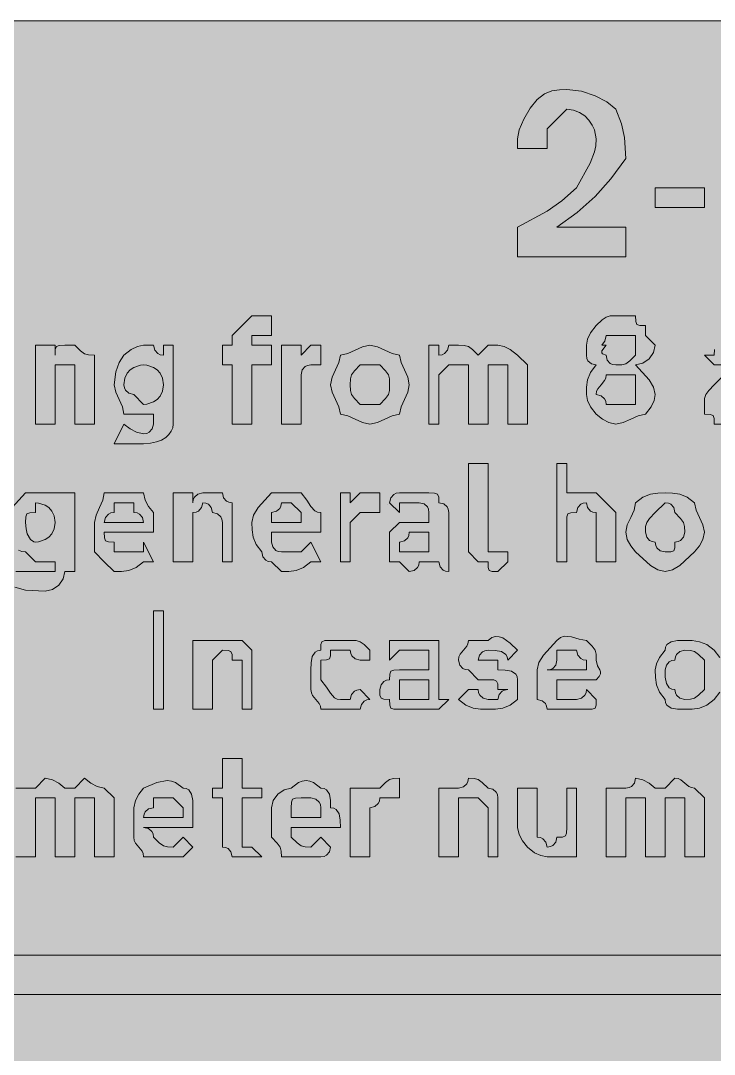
# Model space of a CAD drawing. Header units: metres. Extents: x 9 to 558, y 12 to 260.
# Drawn here: x 105.8 to 190.4, y 133.8 to 259.9 of the extents above; entities that cross this region are included whole.
import ezdxf

# ---------------------------------------------------------------- set-up
doc = ezdxf.new("R2010")
doc.units = ezdxf.units.M
for name, color, linetype, true_color in [('FILL_BLUE_0000FF', 7, 'Continuous', 0x0000ff), ('FILL_WHITE_FFFFFF', 7, 'Continuous', 0xffffff), ('STROKE_WHITE_FFFFFF', 7, 'Continuous', 0xffffff)]:
    doc.layers.add(name, color=color, linetype=linetype, true_color=true_color)

msp = doc.modelspace()

# ---------------------------------------------------------------- hatches: boundary and pattern name
at = {"layer": 'FILL_BLUE_0000FF', "true_color": 0x0000ff}
h = msp.add_hatch(color=7, dxfattribs=at)
h.dxf.hatch_style = 1
h.paths.add_polyline_path([(551.26, 259.87), (552.02, 259.71), (553.41, 259.17), (556.41, 257.52), (556.81, 257.02), (557.1, 256.43), (557.46, 255.12), (557.61, 252.72), (557.61, 18.72), (557.61, 16.32), (557.56, 15.92), (557.42, 15.61), (557.01, 15.12), (556.6, 14.63), (556.46, 14.32), (556.41, 13.92), (553.41, 12.27), (552.02, 11.73), (551.26, 11.57), (550.41, 11.52), (16.41, 11.52), (15.53, 11.54), (14.76, 11.67), (14.22, 12.03), (14.06, 12.32), (14.01, 12.72), (13.13, 12.74), (12.36, 12.87), (11.82, 13.23), (11.66, 13.52), (11.61, 13.92), (10.82, 14.42), (10.22, 15.01), (9.8, 15.65), (9.51, 16.32), (9.25, 17.63), (9.21, 18.72), (9.21, 252.72), (9.21, 255.12), (9.92, 256), (10.41, 256.77), (10.9, 257.31), (11.21, 257.47), (11.61, 257.52), (11.66, 257.92), (11.82, 258.23), (12.36, 258.72), (13.13, 259.21), (14.01, 259.92), (16.41, 259.92), (550.41, 259.92), (551.26, 259.87)])
at = {"layer": 'FILL_WHITE_FFFFFF', "true_color": 0xffffff}
h = msp.add_hatch(color=7, dxfattribs=at)
h.dxf.hatch_style = 1
h.paths.add_polyline_path([(166.41, 244.32), (166.41, 245.52), (166.62, 246.61), (167.16, 247.92), (167.93, 249.23), (168.81, 250.32), (169.71, 251.01), (170.61, 251.37), (171.51, 251.5), (172.41, 251.52), (174.19, 251.31), (175.86, 250.77), (177.3, 250), (178.41, 249.12), (179.1, 247.34), (179.46, 245.67), (179.61, 243.12), (177.79, 240.63), (175.86, 238.47), (173.7, 236.54), (171.21, 234.72), (179.61, 234.72), (179.61, 231.12), (166.41, 231.12), (166.41, 234.72), (170.01, 236.67), (171.81, 237.93), (173.61, 239.52), (175.26, 242.52), (175.8, 243.91), (175.96, 244.67), (176.01, 245.52), (175.78, 246.59), (175.5, 247.19), (175.11, 247.77), (174.6, 248.3), (173.98, 248.73), (173.25, 249.01), (172.41, 249.12), (171.21, 247.92), (170.01, 246.72), (170.01, 245.52), (170.01, 244.32), (166.41, 244.32)])
h = msp.add_hatch(color=7, dxfattribs=at)
h.dxf.hatch_style = 1
h.paths.add_polyline_path([(183.21, 239.52), (189.21, 239.52), (189.21, 237.12), (183.21, 237.12), (183.21, 239.52)])
h = msp.add_hatch(color=7, dxfattribs=at)
h.dxf.hatch_style = 1
h.paths.add_polyline_path([(134.01, 210.72), (131.61, 210.72), (131.61, 217.92), (130.41, 217.92), (130.41, 220.32), (131.61, 220.32), (131.61, 221.52), (132.81, 222.72), (134.01, 223.92), (135.21, 223.92), (136.41, 223.92), (136.41, 221.52), (135.21, 221.52), (134.01, 221.52), (134.01, 220.32), (136.41, 220.32), (136.41, 217.92), (134.01, 217.92), (134.01, 210.72)])
h = msp.add_hatch(color=7, dxfattribs=at)
h.dxf.hatch_style = 1
h.paths.add_polyline_path([(183.21, 214.32), (183.06, 213.57), (182.7, 212.8), (182.01, 211.92), (181.11, 211.73), (180.21, 211.32), (179.31, 210.91), (178.41, 210.72), (177.53, 210.91), (176.76, 211.32), (176.01, 211.92), (175.32, 212.8), (174.96, 213.57), (174.81, 214.32), (174.83, 215.22), (174.96, 216.12), (175.32, 217.02), (176.01, 217.92), (175.41, 218.07), (175, 218.43), (174.86, 218.72), (174.81, 219.12), (174.81, 220.32), (174.96, 221.07), (175.32, 221.84), (176.01, 222.72), (176.72, 223.41), (177.21, 223.77), (177.7, 223.9), (178.41, 223.92), (180.81, 223.92), (180.83, 223.23), (180.96, 222.87), (181.32, 222.74), (182.01, 222.72), (182.01, 221.52), (183.21, 220.32), (183, 219.44), (182.46, 218.67), (181.69, 218.13), (180.81, 217.92), (182.46, 216.12), (183, 215.22), (183.21, 214.32)])
h.paths.add_polyline_path([(177.02, 216.01), (176.61, 215.52), (176.2, 215.03), (176.06, 214.72), (176.01, 214.32), (176.61, 214.17), (177.02, 213.81), (177.16, 213.52), (177.21, 213.12), (178.41, 213.12), (180.81, 213.12), (180.81, 214.32), (180.81, 216.72), (178.41, 216.72), (177.21, 216.72), (177.16, 216.32), (177.02, 216.01)], flags=16)
h.paths.add_polyline_path([(179.61, 218.07), (180.1, 218.43), (180.81, 219.12), (180.81, 220.32), (180.81, 221.52), (178.41, 221.52), (177.21, 221.52), (177.04, 220.83), (176.76, 220.47), (176.7, 220.34), (177.21, 220.32), (176.7, 219.63), (176.68, 219.41), (176.76, 219.27), (177.21, 219.12), (177.36, 218.52), (177.72, 218.11), (178.01, 217.97), (178.41, 217.92), (179.12, 217.94), (179.61, 218.07)], flags=16)
h = msp.add_hatch(color=7, dxfattribs=at)
h.dxf.hatch_style = 1
h.paths.add_polyline_path([(110.01, 217.92), (110.01, 216.72), (110.01, 210.72), (107.61, 210.72), (107.61, 220.32), (110.01, 220.32), (110.01, 219.12), (110.03, 219.81), (110.16, 220.17), (110.52, 220.3), (111.21, 220.32), (112.41, 220.32), (113.12, 219.63), (113.61, 219.27), (114.1, 219.14), (114.81, 219.12), (114.81, 216.72), (114.81, 210.72), (112.41, 210.72), (112.41, 216.72), (112.41, 217.92), (111.21, 217.92), (110.01, 217.92)])
h = msp.add_hatch(color=7, dxfattribs=at)
h.dxf.hatch_style = 1
h.paths.add_polyline_path([(124.41, 220.32), (124.41, 210.72), (124.35, 210.27), (124.18, 209.84), (123.9, 209.43), (123.51, 209.07), (123, 208.76), (122.38, 208.53), (121.65, 208.37), (120.81, 208.32), (117.21, 208.32), (118.41, 210.72), (119.16, 210.12), (119.93, 209.71), (120.81, 209.52), (121.21, 209.57), (121.5, 209.71), (121.86, 210.12), (122.01, 210.72), (122.01, 211.92), (120.81, 211.92), (118.41, 211.92), (118.22, 212.82), (117.81, 213.72), (117.4, 214.62), (117.21, 215.52), (117.4, 217.09), (117.81, 218.22), (118.41, 219.12), (119.29, 219.81), (120.06, 220.17), (120.81, 220.32), (122.01, 220.32), (122.16, 219.72), (122.52, 219.31), (122.81, 219.17), (123.21, 219.12), (123.21, 220.32), (124.41, 220.32)])
h.paths.add_polyline_path([(119.61, 217.62), (119.17, 217.33), (118.78, 216.91), (118.51, 216.31), (118.41, 215.52), (118.46, 215.12), (118.6, 214.83), (119.01, 214.47), (119.61, 214.32), (120.81, 213.12), (121.18, 213.16), (122.01, 213.42), (122.45, 213.71), (122.83, 214.13), (123.11, 214.73), (123.21, 215.52), (123.11, 216.31), (122.83, 216.91), (122.45, 217.33), (122.01, 217.62), (121.18, 217.88), (120.81, 217.92), (120.43, 217.88), (119.61, 217.62)], flags=16)
h = msp.add_hatch(color=7, dxfattribs=at)
h.dxf.hatch_style = 1
h.paths.add_polyline_path([(141.21, 220.32), (142.41, 220.32), (142.41, 217.92), (141.21, 217.92), (140.81, 217.87), (140.52, 217.73), (140.16, 217.32), (140.01, 216.72), (140.01, 210.72), (137.61, 210.72), (137.61, 220.32), (140.01, 220.32), (140.01, 219.12), (141.21, 220.32)])
h = msp.add_hatch(color=7, dxfattribs=at)
h.dxf.hatch_style = 1
h.paths.add_polyline_path([(144.21, 217.32), (144.62, 218.22), (144.81, 219.12), (145.71, 219.31), (146.61, 219.72), (147.51, 220.13), (148.41, 220.32), (149.31, 220.13), (150.21, 219.72), (151.11, 219.31), (152.01, 219.12), (152.2, 218.22), (152.61, 217.32), (153.02, 216.42), (153.21, 215.52), (153.02, 214.62), (152.61, 213.72), (152.2, 212.82), (152.01, 211.92), (151.11, 211.73), (150.21, 211.32), (149.31, 210.91), (148.41, 210.72), (147.51, 210.91), (146.61, 211.32), (145.71, 211.73), (144.81, 211.92), (144.62, 212.82), (144.21, 213.72), (143.8, 214.62), (143.61, 215.52), (143.8, 216.42), (144.21, 217.32)])
h.paths.add_polyline_path([(146.52, 217.21), (146.16, 216.72), (146.03, 216.23), (146.01, 215.52), (146.03, 214.81), (146.16, 214.32), (146.52, 213.83), (147.21, 213.12), (148.41, 213.12), (149.61, 213.12), (150.3, 213.83), (150.66, 214.32), (150.79, 214.81), (150.81, 215.52), (150.79, 216.23), (150.66, 216.72), (150.3, 217.21), (149.61, 217.92), (148.41, 217.92), (147.21, 217.92), (146.52, 217.21)], flags=16)
h = msp.add_hatch(color=7, dxfattribs=at)
h.dxf.hatch_style = 1
h.paths.add_polyline_path([(156.81, 219.12), (157.21, 219.17), (157.5, 219.31), (157.86, 219.72), (158.01, 220.32), (159.21, 220.32), (159.92, 220.3), (160.41, 220.17), (160.9, 219.81), (161.61, 219.12), (162.81, 220.32), (164.01, 220.32), (164.76, 220.17), (165.53, 219.81), (166.41, 219.12), (167.61, 217.92), (167.61, 210.72), (165.21, 210.72), (165.21, 216.72), (165.21, 217.92), (164.01, 217.92), (162.81, 217.92), (162.81, 216.72), (162.81, 210.72), (160.41, 210.72), (160.41, 216.72), (160.41, 217.92), (159.21, 217.92), (158.01, 217.92), (156.81, 216.72), (156.81, 210.72), (155.61, 210.72), (155.61, 220.32), (156.81, 220.32), (156.81, 219.12)])
h = msp.add_hatch(color=7, dxfattribs=at)
h.dxf.hatch_style = 1
h.paths.add_polyline_path([(190.39, 211.41), (190.26, 211.77), (189.9, 211.9), (189.21, 211.92), (189.21, 213.12), (189.23, 213.83), (189.36, 214.32), (189.72, 214.81), (190.41, 215.52), (191.61, 216.72), (192.81, 216.72), (195.21, 216.72), (195.21, 217.92), (194.01, 217.92), (193.32, 218.59), (192.96, 218.82), (192.83, 218.59), (192.81, 217.92), (191.61, 217.92), (190.41, 217.92), (189.21, 219.12), (190.41, 219.12), (190.43, 219.81), (190.56, 220.17), (190.92, 220.3), (191.61, 220.32), (192.81, 220.32), (195.21, 220.32), (195.36, 219.72), (195.72, 219.31), (196.01, 219.17), (196.41, 219.12), (196.41, 217.92), (196.41, 215.52), (196.41, 213.12), (197.61, 211.92), (196.41, 210.72), (195.21, 210.72), (195.21, 211.92), (194.01, 210.72), (192.81, 210.72), (190.41, 210.72), (190.39, 211.41)])
h.paths.add_polyline_path([(194.01, 213.12), (195.21, 213.12), (195.21, 215.52), (194.01, 215.52), (193.32, 215.5), (192.96, 215.37), (192.83, 215.01), (192.81, 214.32), (191.61, 214.32), (191.61, 213.12), (191.76, 212.52), (192.12, 212.11), (192.41, 211.97), (192.81, 211.92), (194.01, 211.92), (194.01, 213.12)], flags=16)
h = msp.add_hatch(color=7, dxfattribs=at)
h.dxf.hatch_style = 1
h.paths.add_polyline_path([(160.41, 205.92), (162.81, 205.92), (162.81, 195.12), (164.01, 195.12), (165.21, 195.12), (165.21, 193.92), (164.01, 192.72), (163.32, 192.74), (162.96, 192.87), (162.83, 193.23), (162.81, 193.92), (161.61, 193.92), (160.41, 195.12), (160.41, 205.92)])
h = msp.add_hatch(color=7, dxfattribs=at)
h.dxf.hatch_style = 1
h.paths.add_polyline_path([(176.01, 199.92), (175.61, 199.97), (175.32, 200.11), (174.96, 200.52), (174.81, 201.12), (174.41, 201.07), (174.12, 200.93), (173.76, 200.52), (173.61, 199.92), (172.92, 199.9), (172.56, 199.77), (172.43, 199.41), (172.41, 198.72), (172.41, 193.92), (171.21, 193.92), (171.21, 205.92), (172.41, 205.92), (172.41, 202.32), (174.81, 202.32), (176.01, 202.32), (177.21, 201.12), (178.41, 199.92), (178.41, 193.92), (176.01, 193.92), (176.01, 198.72), (176.01, 199.92)])
h = msp.add_hatch(color=7, dxfattribs=at)
h.dxf.hatch_style = 1
h.paths.add_polyline_path([(111.21, 192.72), (111, 191.84), (110.46, 191.07), (109.69, 190.53), (108.81, 190.32), (106.41, 190.47), (105.1, 190.83), (104.51, 191.12), (104.01, 191.52), (105.21, 192.72), (107.61, 192.72), (110.01, 192.72), (110.01, 193.92), (107.61, 193.92), (106.41, 195.12), (105.96, 195.18), (105.53, 195.34), (105.12, 195.63), (104.76, 196.02), (104.45, 196.53), (104.22, 197.14), (104.06, 197.88), (104.01, 198.72), (104.22, 199.62), (104.76, 200.52), (106.41, 202.32), (107.61, 202.32), (108.81, 202.32), (110.01, 202.32), (112.41, 202.32), (112.41, 192.72), (111.21, 192.72)])
h.paths.add_polyline_path([(106.92, 199.9), (106.56, 199.77), (106.43, 199.41), (106.41, 198.72), (106.46, 197.93), (106.6, 197.33), (107.01, 196.62), (107.42, 196.36), (107.61, 196.32), (107.98, 196.36), (108.81, 196.62), (109.25, 196.91), (109.63, 197.33), (109.91, 197.93), (110.01, 198.72), (109.91, 199.51), (109.63, 200.11), (109.25, 200.53), (108.81, 200.82), (107.98, 201.08), (107.61, 201.12), (107.61, 199.92), (106.92, 199.9)], flags=16)
h = msp.add_hatch(color=7, dxfattribs=at)
h.dxf.hatch_style = 1
h.paths.add_polyline_path([(114.81, 195.12), (114.81, 198.72), (115, 199.62), (115.41, 200.52), (115.82, 201.42), (116.01, 202.32), (120.81, 202.32), (121, 201.44), (121.41, 200.67), (122.01, 199.92), (122.01, 197.52), (116.01, 197.52), (116.03, 196.83), (116.16, 196.47), (116.52, 196.34), (117.21, 196.32), (117.21, 195.12), (119.61, 195.12), (120.81, 195.12), (120.81, 196.32), (122.01, 193.92), (120.81, 193.92), (119.91, 193.23), (119.01, 192.87), (118.11, 192.74), (117.21, 192.72), (116.01, 193.92), (114.81, 195.12)])
h.paths.add_polyline_path([(120.66, 199.32), (120.3, 199.73), (120.01, 199.87), (119.61, 199.92), (119.61, 201.12), (117.21, 201.12), (117.21, 199.92), (116.81, 199.87), (116.52, 199.73), (116.16, 199.32), (116.01, 198.72), (120.81, 198.72), (120.66, 199.32)], flags=16)
h = msp.add_hatch(color=7, dxfattribs=at)
h.dxf.hatch_style = 1
h.paths.add_polyline_path([(127.86, 200.52), (127.5, 200.11), (127.21, 199.97), (126.81, 199.92), (126.81, 198.72), (126.81, 193.92), (124.41, 193.92), (124.41, 202.32), (126.81, 202.32), (126.81, 201.12), (126.86, 201.52), (127, 201.81), (127.41, 202.17), (128.01, 202.32), (130.41, 202.32), (130.56, 201.72), (130.92, 201.31), (131.21, 201.17), (131.61, 201.12), (131.61, 199.92), (131.61, 193.92), (130.41, 193.92), (130.41, 198.72), (130.36, 199.12), (130.22, 199.41), (129.81, 199.77), (129.21, 199.92), (129.06, 200.52), (128.7, 200.93), (128.41, 201.07), (128.01, 201.12), (127.86, 200.52)])
h = msp.add_hatch(color=7, dxfattribs=at)
h.dxf.hatch_style = 1
h.paths.add_polyline_path([(136.01, 193.97), (135.72, 194.11), (135.36, 194.52), (135.21, 195.12), (134.52, 196.02), (134.16, 196.92), (134.03, 197.82), (134.01, 198.72), (134.22, 199.62), (134.76, 200.52), (136.41, 202.32), (140.01, 202.32), (140.72, 201.44), (141.21, 200.67), (141.7, 200.13), (142.01, 199.97), (142.41, 199.92), (142.41, 197.52), (136.41, 197.52), (136.41, 196.32), (136.56, 195.72), (136.92, 195.31), (137.21, 195.17), (137.61, 195.12), (138.81, 195.12), (140.01, 195.12), (141.21, 196.32), (142.41, 193.92), (141.21, 193.92), (140.31, 193.23), (139.41, 192.87), (138.51, 192.74), (137.61, 192.72), (136.41, 193.92), (136.01, 193.97)])
h.paths.add_polyline_path([(140.01, 199.92), (138.81, 201.12), (137.61, 201.12), (137.56, 200.72), (137.42, 200.43), (137.01, 200.07), (136.41, 199.92), (136.41, 198.72), (140.01, 198.72), (140.01, 199.92)], flags=16)
h = msp.add_hatch(color=7, dxfattribs=at)
h.dxf.hatch_style = 1
h.paths.add_polyline_path([(147.21, 202.32), (149.61, 202.32), (149.61, 199.92), (147.21, 199.92), (146.01, 198.72), (146.01, 193.92), (144.81, 193.92), (144.81, 202.32), (146.01, 202.32), (146.01, 201.12), (147.21, 202.32)])
h = msp.add_hatch(color=7, dxfattribs=at)
h.dxf.hatch_style = 1
h.paths.add_polyline_path([(151.32, 202.13), (151.61, 202.27), (152.01, 202.32), (154.41, 202.32), (155.61, 202.32), (156.3, 202.3), (156.66, 202.17), (156.79, 201.81), (156.81, 201.12), (157.41, 200.97), (157.82, 200.61), (157.96, 200.32), (158.01, 199.92), (158.01, 198.72), (158.01, 195.12), (158.01, 192.72), (157.61, 192.77), (157.32, 192.91), (156.96, 193.32), (156.81, 193.92), (155.61, 193.92), (154.41, 193.92), (154.36, 193.52), (154.22, 193.23), (153.81, 192.87), (153.21, 192.72), (152.01, 193.92), (150.81, 193.92), (150.81, 196.32), (150.81, 197.52), (152.01, 198.72), (153.21, 198.72), (154.41, 198.72), (155.61, 198.72), (155.61, 199.92), (155.56, 200.32), (155.42, 200.61), (155.01, 200.97), (154.41, 201.12), (153.21, 201.12), (152.01, 201.12), (152.01, 199.92), (150.81, 201.12), (150.96, 201.72), (151.32, 202.13)])
h.paths.add_polyline_path([(155.61, 195.12), (155.61, 196.32), (155.61, 197.52), (154.41, 197.52), (153.21, 197.52), (153.16, 197.12), (153.02, 196.83), (152.61, 196.47), (152.01, 196.32), (152.01, 195.12), (153.21, 195.12), (154.41, 195.12), (155.61, 195.12)], flags=16)
h = msp.add_hatch(color=7, dxfattribs=at)
h.dxf.hatch_style = 1
h.paths.add_polyline_path([(180.21, 199.32), (180.62, 200.22), (180.81, 201.12), (181.71, 201.81), (182.61, 202.17), (183.51, 202.3), (184.41, 202.32), (185.31, 202.3), (186.21, 202.17), (187.11, 201.81), (188.01, 201.12), (188.2, 200.22), (188.61, 199.32), (189.02, 198.42), (189.21, 197.52), (189.02, 196.64), (188.61, 195.87), (188.01, 195.12), (186.21, 193.47), (185.31, 192.93), (184.41, 192.72), (183.51, 192.93), (182.61, 193.47), (180.81, 195.12), (180.21, 195.87), (179.8, 196.64), (179.61, 197.52), (179.8, 198.42), (180.21, 199.32)])
h.paths.add_polyline_path([(182.52, 199.21), (182.16, 198.72), (182.03, 198.23), (182.01, 197.52), (182.16, 196.92), (182.52, 196.51), (182.81, 196.37), (183.21, 196.32), (183.26, 195.92), (183.4, 195.63), (183.81, 195.27), (184.41, 195.12), (185.1, 195.14), (185.46, 195.27), (185.59, 195.63), (185.61, 196.32), (186.01, 196.37), (186.3, 196.51), (186.66, 196.92), (186.81, 197.52), (186.79, 198.23), (186.66, 198.72), (186.3, 199.21), (185.61, 199.92), (185.46, 200.52), (185.1, 200.93), (184.81, 201.07), (184.41, 201.12), (183.21, 199.92), (182.52, 199.21)], flags=16)
h = msp.add_hatch(color=7, dxfattribs=at)
h.dxf.hatch_style = 1
h.paths.add_polyline_path([(122.01, 187.92), (123.21, 187.92), (123.21, 175.92), (122.01, 175.92), (122.01, 187.92)])
h = msp.add_hatch(color=7, dxfattribs=at)
h.dxf.hatch_style = 1
h.paths.add_polyline_path([(129.21, 181.92), (129.21, 180.72), (129.21, 175.92), (126.81, 175.92), (126.81, 184.32), (129.21, 184.32), (130.41, 184.32), (132.81, 184.32), (134.01, 183.12), (134.01, 181.92), (134.01, 175.92), (132.81, 175.92), (132.81, 181.92), (131.61, 181.92), (131.59, 182.61), (131.46, 182.97), (131.1, 183.1), (130.41, 183.12), (129.21, 181.92)])
h = msp.add_hatch(color=7, dxfattribs=at)
h.dxf.hatch_style = 1
h.paths.add_polyline_path([(146.01, 177.12), (146.16, 177.72), (146.52, 178.13), (146.81, 178.27), (147.21, 178.32), (148.41, 177.12), (148.01, 177.07), (147.72, 176.93), (147.36, 176.52), (147.21, 175.92), (144.81, 175.92), (142.41, 175.92), (142.36, 176.32), (142.22, 176.63), (141.81, 177.12), (141.4, 177.61), (141.26, 177.92), (141.21, 178.32), (141.21, 180.72), (141.23, 181.6), (141.36, 182.37), (141.72, 182.91), (142.01, 183.07), (142.41, 183.12), (142.43, 183.81), (142.56, 184.17), (142.92, 184.3), (143.61, 184.32), (146.01, 184.32), (146.72, 184.3), (147.21, 184.17), (147.7, 183.81), (148.41, 183.12), (148.41, 181.92), (147.21, 181.92), (146.61, 182.07), (146.2, 182.43), (146.06, 182.72), (146.01, 183.12), (143.61, 183.12), (143.59, 182.43), (143.46, 182.07), (143.1, 181.94), (142.41, 181.92), (142.41, 179.52), (143.12, 178.64), (143.61, 177.87), (144.1, 177.33), (144.41, 177.17), (144.81, 177.12), (146.01, 177.12)])
h = msp.add_hatch(color=7, dxfattribs=at)
h.dxf.hatch_style = 1
h.paths.add_polyline_path([(151.32, 175.94), (150.96, 176.07), (150.83, 176.43), (150.81, 177.12), (150.12, 177.14), (149.76, 177.27), (149.63, 177.63), (149.61, 178.32), (149.76, 178.92), (150.12, 179.33), (150.41, 179.47), (150.81, 179.52), (150.83, 180.21), (150.96, 180.57), (151.32, 180.7), (152.01, 180.72), (153.21, 180.72), (154.41, 180.72), (155.61, 180.72), (155.61, 181.92), (155.61, 183.12), (154.41, 183.12), (153.21, 183.12), (152.01, 183.12), (150.81, 181.92), (150.81, 184.32), (152.01, 184.32), (153.21, 184.32), (155.61, 184.32), (156.81, 184.32), (156.81, 181.92), (156.81, 180.72), (156.81, 178.32), (156.81, 177.12), (158.01, 177.12), (156.81, 175.92), (155.61, 175.92), (154.41, 175.92), (153.21, 175.92), (152.01, 175.92), (151.32, 175.94)])
h.paths.add_polyline_path([(155.61, 177.12), (155.61, 178.32), (155.61, 179.52), (154.41, 179.52), (153.21, 179.52), (152.01, 179.52), (152.01, 178.32), (152.01, 177.12), (153.21, 177.12), (154.41, 177.12), (155.61, 177.12)], flags=16)
h = msp.add_hatch(color=7, dxfattribs=at)
h.dxf.hatch_style = 1
h.paths.add_polyline_path([(164.01, 181.92), (164.01, 180.72), (164.89, 180.7), (165.66, 180.57), (166.2, 180.21), (166.36, 179.92), (166.41, 179.52), (166.41, 178.32), (166.41, 177.12), (165.51, 176.43), (164.61, 176.07), (163.71, 175.94), (162.81, 175.92), (161.91, 175.94), (161.01, 176.07), (160.11, 176.43), (159.21, 177.12), (160.41, 178.32), (161.61, 178.32), (161.66, 177.92), (161.8, 177.63), (162.21, 177.27), (162.81, 177.12), (164.01, 177.12), (164.16, 177.72), (164.52, 178.13), (164.81, 178.27), (165.21, 178.32), (164.01, 178.32), (163.99, 179.01), (163.86, 179.37), (163.5, 179.5), (162.81, 179.52), (161.61, 179.52), (160.41, 180.72), (160.01, 180.77), (159.72, 180.91), (159.36, 181.32), (159.21, 181.92), (159.26, 182.32), (159.4, 182.63), (159.81, 183.12), (160.22, 183.61), (160.36, 183.92), (160.41, 184.32), (162.81, 184.32), (163.26, 184.66), (163.71, 184.81), (164.16, 184.78), (164.61, 184.62), (165.51, 183.98), (166.41, 183.12), (165.21, 181.92), (165.16, 182.32), (165, 182.61), (164.46, 182.97), (163.69, 183.1), (162.81, 183.12), (162.41, 183.07), (162.12, 182.93), (161.76, 182.52), (161.61, 181.92), (162.81, 181.92), (164.01, 181.92)])
h = msp.add_hatch(color=7, dxfattribs=at)
h.dxf.hatch_style = 1
h.paths.add_polyline_path([(169.96, 176.32), (169.82, 176.61), (169.41, 176.97), (168.81, 177.12), (168.81, 180.72), (169.02, 181.62), (169.56, 182.52), (171.21, 184.32), (171.66, 184.66), (172.11, 184.83), (173.01, 184.77), (173.91, 184.49), (174.81, 184.32), (175.5, 183.61), (175.86, 183.12), (175.99, 182.63), (176.01, 181.92), (176.18, 181.21), (176.46, 180.72), (176.54, 180.49), (176.52, 180.23), (176.35, 179.92), (176.01, 179.52), (171.21, 179.52), (171.21, 178.32), (171.21, 177.12), (173.61, 177.12), (174.21, 177.27), (174.62, 177.63), (174.76, 177.92), (174.81, 178.32), (176.01, 177.12), (175.99, 176.43), (175.86, 176.07), (175.5, 175.94), (174.81, 175.92), (172.41, 175.92), (170.01, 175.92), (169.96, 176.32)])
h.paths.add_polyline_path([(174.81, 181.92), (174.41, 181.97), (174.12, 182.11), (173.76, 182.52), (173.61, 183.12), (171.21, 183.12), (171.21, 181.92), (171.06, 181.32), (170.7, 180.91), (170.41, 180.77), (170.01, 180.72), (174.81, 180.72), (174.81, 181.92)], flags=16)
h = msp.add_hatch(color=7, dxfattribs=at)
h.dxf.hatch_style = 1
h.paths.add_polyline_path([(183.72, 182.24), (184.41, 183.12), (184.46, 183.52), (184.62, 183.81), (185.16, 184.17), (185.93, 184.3), (186.81, 184.32), (187.71, 184.3), (188.61, 184.17), (189.51, 183.81), (190.41, 183.12), (191.1, 182.24), (191.46, 181.47), (191.61, 180.72), (191.59, 179.82), (191.46, 178.92), (191.1, 178.02), (190.41, 177.12), (189.51, 176.43), (188.61, 176.07), (187.71, 175.94), (186.81, 175.92), (185.93, 175.94), (185.16, 176.07), (184.62, 176.43), (184.46, 176.72), (184.41, 177.12), (183.72, 178.02), (183.36, 178.92), (183.23, 179.82), (183.21, 180.72), (183.36, 181.47), (183.72, 182.24)])
h.paths.add_polyline_path([(185.8, 182.61), (185.66, 182.32), (185.61, 181.92), (185.21, 181.87), (184.92, 181.73), (184.56, 181.32), (184.41, 180.72), (184.43, 179.84), (184.56, 179.07), (184.92, 178.53), (185.21, 178.37), (185.61, 178.32), (185.66, 177.92), (185.8, 177.63), (186.21, 177.27), (186.81, 177.12), (187.52, 177.14), (188.01, 177.27), (188.5, 177.63), (189.21, 178.32), (189.21, 180.72), (189.21, 181.92), (188.5, 182.61), (188.01, 182.97), (187.52, 183.1), (186.81, 183.12), (186.21, 182.97), (185.8, 182.61)], flags=16)
h = msp.add_hatch(color=7, dxfattribs=at)
h.dxf.hatch_style = 1
h.paths.add_polyline_path([(132.81, 159.12), (134.01, 159.12), (135.21, 157.92), (131.61, 157.92), (131.46, 158.52), (131.1, 158.93), (130.81, 159.07), (130.41, 159.12), (130.41, 160.32), (130.41, 165.12), (129.21, 165.12), (129.21, 166.32), (130.41, 166.32), (130.41, 169.92), (132.81, 169.92), (132.81, 166.32), (135.21, 166.32), (135.21, 165.12), (132.81, 165.12), (132.81, 160.32), (132.81, 159.12)])
h = msp.add_hatch(color=7, dxfattribs=at)
h.dxf.hatch_style = 1
h.paths.add_polyline_path([(108.81, 167.52), (109.69, 167.33), (110.46, 166.92), (111.21, 166.32), (112.41, 166.32), (113.61, 167.52), (114.36, 166.92), (115.13, 166.51), (116.01, 166.32), (117.21, 165.12), (117.21, 163.92), (117.21, 157.92), (114.81, 157.92), (114.81, 163.92), (114.81, 165.12), (113.61, 165.12), (112.41, 165.12), (112.41, 163.92), (112.41, 157.92), (110.01, 157.92), (110.01, 163.92), (110.01, 165.12), (108.81, 165.12), (107.61, 165.12), (107.61, 163.92), (107.61, 157.92), (105.21, 157.92), (105.21, 166.32), (107.61, 166.32), (108.81, 167.52)])
h = msp.add_hatch(color=7, dxfattribs=at)
h.dxf.hatch_style = 1
h.paths.add_polyline_path([(120.76, 158.32), (120.62, 158.63), (120.21, 159.12), (119.8, 159.61), (119.66, 159.92), (119.61, 160.32), (119.61, 163.92), (119.8, 164.8), (120.21, 165.57), (120.81, 166.32), (122.4, 166.99), (123.66, 167.22), (124.2, 167.16), (124.69, 166.99), (125.61, 166.32), (126.01, 166.27), (126.3, 166.11), (126.66, 165.57), (126.79, 164.8), (126.81, 163.92), (126.81, 161.52), (120.81, 161.52), (121.41, 161.37), (121.82, 161.01), (121.96, 160.72), (122.01, 160.32), (122.72, 159.63), (123.21, 159.27), (123.7, 159.14), (124.41, 159.12), (125.61, 160.32), (126.81, 159.12), (125.61, 157.92), (123.21, 157.92), (120.81, 157.92), (120.76, 158.32)])
h.paths.add_polyline_path([(125.61, 163.92), (124.41, 165.12), (122.01, 165.12), (122.01, 163.92), (121.41, 163.77), (121, 163.41), (120.86, 163.12), (120.81, 162.72), (125.61, 162.72), (125.61, 163.92)], flags=16)
h = msp.add_hatch(color=7, dxfattribs=at)
h.dxf.hatch_style = 1
h.paths.add_polyline_path([(137.59, 158.63), (137.46, 159.12), (137.1, 159.61), (136.41, 160.32), (136.41, 163.92), (136.62, 164.8), (137.16, 165.57), (137.93, 166.11), (138.81, 166.32), (139.71, 166.99), (140.16, 167.16), (140.61, 167.22), (141.06, 167.16), (141.51, 166.99), (142.41, 166.32), (142.81, 166.27), (143.1, 166.11), (143.46, 165.57), (143.59, 164.8), (143.61, 163.92), (144.01, 163.87), (144.3, 163.71), (144.66, 163.17), (144.79, 162.4), (144.81, 161.52), (138.81, 161.52), (138.81, 160.32), (139.52, 159.63), (140.01, 159.27), (140.5, 159.14), (141.21, 159.12), (142.41, 160.32), (143.61, 159.12), (143.46, 158.52), (143.1, 158.11), (142.81, 157.97), (142.41, 157.92), (140.01, 157.92), (137.61, 157.92), (137.59, 158.63)])
h.paths.add_polyline_path([(142.41, 163.92), (142.36, 164.32), (142.22, 164.61), (141.81, 164.97), (141.21, 165.12), (140.01, 165.12), (139.32, 165.1), (138.96, 164.97), (138.83, 164.61), (138.81, 163.92), (138.81, 162.72), (142.41, 162.72), (142.41, 163.92)], flags=16)
h = msp.add_hatch(color=7, dxfattribs=at)
h.dxf.hatch_style = 1
h.paths.add_polyline_path([(149.61, 166.32), (150.32, 167.01), (150.81, 167.37), (151.3, 167.5), (152.01, 167.52), (152.01, 165.12), (149.61, 165.12), (149.56, 164.72), (149.42, 164.43), (149.01, 164.07), (148.41, 163.92), (148.41, 162.72), (148.41, 157.92), (146.01, 157.92), (146.01, 166.32), (148.41, 166.32), (149.61, 166.32)])
h = msp.add_hatch(color=7, dxfattribs=at)
h.dxf.hatch_style = 1
h.paths.add_polyline_path([(159.21, 165.12), (159.21, 163.92), (159.21, 157.92), (156.81, 157.92), (156.81, 166.32), (159.21, 166.32), (159.81, 166.47), (160.22, 166.83), (160.36, 167.12), (160.41, 167.52), (161.12, 167.5), (161.61, 167.37), (162.1, 167.01), (162.81, 166.32), (163.41, 166.17), (163.82, 165.81), (163.96, 165.52), (164.01, 165.12), (164.01, 163.92), (164.01, 157.92), (162.81, 157.92), (162.81, 163.92), (161.61, 165.12), (160.41, 165.12), (159.21, 165.12)])
h = msp.add_hatch(color=7, dxfattribs=at)
h.dxf.hatch_style = 1
h.paths.add_polyline_path([(180.01, 166.37), (180.3, 166.51), (180.66, 166.92), (180.81, 167.52), (181.69, 167.33), (182.46, 166.92), (183.21, 166.32), (184.41, 166.32), (185.61, 167.52), (186.01, 167.47), (186.32, 167.33), (186.81, 166.92), (187.3, 166.51), (187.61, 166.37), (188.01, 166.32), (189.21, 165.12), (189.21, 163.92), (189.21, 157.92), (186.81, 157.92), (186.81, 163.92), (186.81, 165.12), (185.61, 165.12), (184.41, 165.12), (184.41, 163.92), (184.41, 157.92), (182.01, 157.92), (182.01, 163.92), (182.01, 165.12), (180.81, 165.12), (179.61, 165.12), (179.61, 163.92), (179.61, 157.92), (177.21, 157.92), (177.21, 166.32), (179.61, 166.32), (180.01, 166.37)])
h = msp.add_hatch(color=7, dxfattribs=at)
h.dxf.hatch_style = 1
h.paths.add_polyline_path([(169.26, 158.07), (168.49, 158.43), (167.61, 159.12), (167.01, 159.87), (166.6, 160.64), (166.41, 161.52), (166.41, 166.32), (168.81, 166.32), (168.81, 161.52), (168.81, 160.32), (169.21, 160.27), (169.5, 160.13), (169.86, 159.72), (170.01, 159.12), (170.41, 159.17), (170.7, 159.31), (171.06, 159.72), (171.21, 160.32), (171.9, 160.34), (172.26, 160.47), (172.39, 160.83), (172.41, 161.52), (172.41, 166.32), (173.61, 166.32), (173.61, 157.92), (172.41, 157.92), (171.21, 157.92), (170.01, 157.92), (169.26, 158.07)])
h = msp.add_hatch(color=7, dxfattribs=at)
h.dxf.hatch_style = 1
h.paths.add_polyline_path([(76.41, 136.32), (69.21, 136.32), (62.01, 143.52), (69.21, 150.72), (76.41, 150.72), (71.61, 145.92), (504.81, 145.92), (504.81, 141.12), (71.61, 141.12), (76.41, 136.32)])

# ---------------------------------------------------------------- linework, layer by layer
at = {"layer": 'FILL_BLUE_0000FF', "lineweight": 0, "true_color": 0x0000ff}
msp.add_lwpolyline([(16.41, 259.92), (550.41, 259.92)], dxfattribs=at)
at = {"layer": 'FILL_WHITE_FFFFFF', "lineweight": 0, "true_color": 0xffffff}
for points in [[(166.41, 244.32), (166.41, 245.52), (166.62, 246.61), (167.16, 247.92), (167.93, 249.23), (168.81, 250.32), (169.71, 251.01), (170.61, 251.37), (171.51, 251.5), (172.41, 251.52), (174.19, 251.31), (175.86, 250.77), (177.3, 250), (178.41, 249.12), (179.1, 247.34), (179.46, 245.67), (179.61, 243.12), (177.79, 240.63), (175.86, 238.47), (173.7, 236.54), (171.21, 234.72), (179.61, 234.72), (179.61, 231.12), (166.41, 231.12), (166.41, 234.72), (170.01, 236.67), (171.81, 237.93), (173.61, 239.52), (175.26, 242.52), (175.8, 243.91), (175.96, 244.67), (176.01, 245.52), (175.78, 246.59), (175.5, 247.19), (175.11, 247.77), (174.6, 248.3), (173.98, 248.73), (173.25, 249.01), (172.41, 249.12), (171.21, 247.92), (170.01, 246.72), (170.01, 245.52), (170.01, 244.32)], [(183.21, 239.52), (189.21, 239.52), (189.21, 237.12), (183.21, 237.12)], [(134.01, 210.72), (131.61, 210.72), (131.61, 217.92), (130.41, 217.92), (130.41, 220.32), (131.61, 220.32), (131.61, 221.52), (132.81, 222.72), (134.01, 223.92), (135.21, 223.92), (136.41, 223.92), (136.41, 221.52), (135.21, 221.52), (134.01, 221.52), (134.01, 220.32), (136.41, 220.32), (136.41, 217.92), (134.01, 217.92)], [(183.21, 214.32), (183.06, 213.57), (182.7, 212.8), (182.01, 211.92), (181.11, 211.73), (180.21, 211.32), (179.31, 210.91), (178.41, 210.72), (177.53, 210.91), (176.76, 211.32), (176.01, 211.92), (175.32, 212.8), (174.96, 213.57), (174.81, 214.32), (174.83, 215.22), (174.96, 216.12), (175.32, 217.02), (176.01, 217.92), (175.41, 218.07), (175, 218.43), (174.86, 218.72), (174.81, 219.12), (174.81, 220.32), (174.96, 221.07), (175.32, 221.84), (176.01, 222.72), (176.72, 223.41), (177.21, 223.77), (177.7, 223.9), (178.41, 223.92), (180.81, 223.92), (180.83, 223.23), (180.96, 222.87), (181.32, 222.74), (182.01, 222.72), (182.01, 221.52), (183.21, 220.32), (183, 219.44), (182.46, 218.67), (181.69, 218.13), (180.81, 217.92), (182.46, 216.12), (183, 215.22)], [(179.61, 218.07), (180.1, 218.43), (180.81, 219.12), (180.81, 220.32), (180.81, 221.52), (178.41, 221.52), (177.21, 221.52), (177.04, 220.83), (176.76, 220.47), (176.7, 220.34), (177.21, 220.32), (176.7, 219.63), (176.68, 219.41), (176.76, 219.27), (177.21, 219.12), (177.36, 218.52), (177.72, 218.11), (178.01, 217.97), (178.41, 217.92), (179.12, 217.94)], [(110.01, 217.92), (110.01, 216.72), (110.01, 210.72), (107.61, 210.72), (107.61, 220.32), (110.01, 220.32), (110.01, 219.12), (110.03, 219.81), (110.16, 220.17), (110.52, 220.3), (111.21, 220.32), (112.41, 220.32), (113.12, 219.63), (113.61, 219.27), (114.1, 219.14), (114.81, 219.12), (114.81, 216.72), (114.81, 210.72), (112.41, 210.72), (112.41, 216.72), (112.41, 217.92), (111.21, 217.92)], [(124.41, 220.32), (124.41, 210.72), (124.35, 210.27), (124.18, 209.84), (123.9, 209.43), (123.51, 209.07), (123, 208.76), (122.38, 208.53), (121.65, 208.37), (120.81, 208.32), (117.21, 208.32), (118.41, 210.72), (119.16, 210.12), (119.93, 209.71), (120.81, 209.52), (121.21, 209.57), (121.5, 209.71), (121.86, 210.12), (122.01, 210.72), (122.01, 211.92), (120.81, 211.92), (118.41, 211.92), (118.22, 212.82), (117.81, 213.72), (117.4, 214.62), (117.21, 215.52), (117.4, 217.09), (117.81, 218.22), (118.41, 219.12), (119.29, 219.81), (120.06, 220.17), (120.81, 220.32), (122.01, 220.32), (122.16, 219.72), (122.52, 219.31), (122.81, 219.17), (123.21, 219.12), (123.21, 220.32)], [(141.21, 220.32), (142.41, 220.32), (142.41, 217.92), (141.21, 217.92), (140.81, 217.87), (140.52, 217.73), (140.16, 217.32), (140.01, 216.72), (140.01, 210.72), (137.61, 210.72), (137.61, 220.32), (140.01, 220.32), (140.01, 219.12)], [(144.21, 217.32), (144.62, 218.22), (144.81, 219.12), (145.71, 219.31), (146.61, 219.72), (147.51, 220.13), (148.41, 220.32), (149.31, 220.13), (150.21, 219.72), (151.11, 219.31), (152.01, 219.12), (152.2, 218.22), (152.61, 217.32), (153.02, 216.42), (153.21, 215.52), (153.02, 214.62), (152.61, 213.72), (152.2, 212.82), (152.01, 211.92), (151.11, 211.73), (150.21, 211.32), (149.31, 210.91), (148.41, 210.72), (147.51, 210.91), (146.61, 211.32), (145.71, 211.73), (144.81, 211.92), (144.62, 212.82), (144.21, 213.72), (143.8, 214.62), (143.61, 215.52), (143.8, 216.42)], [(156.81, 219.12), (157.21, 219.17), (157.5, 219.31), (157.86, 219.72), (158.01, 220.32), (159.21, 220.32), (159.92, 220.3), (160.41, 220.17), (160.9, 219.81), (161.61, 219.12), (162.81, 220.32), (164.01, 220.32), (164.76, 220.17), (165.53, 219.81), (166.41, 219.12), (167.61, 217.92), (167.61, 210.72), (165.21, 210.72), (165.21, 216.72), (165.21, 217.92), (164.01, 217.92), (162.81, 217.92), (162.81, 216.72), (162.81, 210.72), (160.41, 210.72), (160.41, 216.72), (160.41, 217.92), (159.21, 217.92), (158.01, 217.92), (156.81, 216.72), (156.81, 210.72), (155.61, 210.72), (155.61, 220.32), (156.81, 220.32)], [(119.61, 217.62), (119.17, 217.33), (118.78, 216.91), (118.51, 216.31), (118.41, 215.52), (118.46, 215.12), (118.6, 214.83), (119.01, 214.47), (119.61, 214.32), (120.81, 213.12), (121.18, 213.16), (122.01, 213.42), (122.45, 213.71), (122.83, 214.13), (123.11, 214.73), (123.21, 215.52), (123.11, 216.31), (122.83, 216.91), (122.45, 217.33), (122.01, 217.62), (121.18, 217.88), (120.81, 217.92), (120.43, 217.88)], [(146.52, 217.21), (146.16, 216.72), (146.03, 216.23), (146.01, 215.52), (146.03, 214.81), (146.16, 214.32), (146.52, 213.83), (147.21, 213.12), (148.41, 213.12), (149.61, 213.12), (150.3, 213.83), (150.66, 214.32), (150.79, 214.81), (150.81, 215.52), (150.79, 216.23), (150.66, 216.72), (150.3, 217.21), (149.61, 217.92), (148.41, 217.92), (147.21, 217.92)], [(177.02, 216.01), (176.61, 215.52), (176.2, 215.03), (176.06, 214.72), (176.01, 214.32), (176.61, 214.17), (177.02, 213.81), (177.16, 213.52), (177.21, 213.12), (178.41, 213.12), (180.81, 213.12), (180.81, 214.32), (180.81, 216.72), (178.41, 216.72), (177.21, 216.72), (177.16, 216.32)], [(160.41, 205.92), (162.81, 205.92), (162.81, 195.12), (164.01, 195.12), (165.21, 195.12), (165.21, 193.92), (164.01, 192.72), (163.32, 192.74), (162.96, 192.87), (162.83, 193.23), (162.81, 193.92), (161.61, 193.92), (160.41, 195.12)], [(176.01, 199.92), (175.61, 199.97), (175.32, 200.11), (174.96, 200.52), (174.81, 201.12), (174.41, 201.07), (174.12, 200.93), (173.76, 200.52), (173.61, 199.92), (172.92, 199.9), (172.56, 199.77), (172.43, 199.41), (172.41, 198.72), (172.41, 193.92), (171.21, 193.92), (171.21, 205.92), (172.41, 205.92), (172.41, 202.32), (174.81, 202.32), (176.01, 202.32), (177.21, 201.12), (178.41, 199.92), (178.41, 193.92), (176.01, 193.92), (176.01, 198.72)], [(114.81, 195.12), (114.81, 198.72), (115, 199.62), (115.41, 200.52), (115.82, 201.42), (116.01, 202.32), (120.81, 202.32), (121, 201.44), (121.41, 200.67), (122.01, 199.92), (122.01, 197.52), (116.01, 197.52), (116.03, 196.83), (116.16, 196.47), (116.52, 196.34), (117.21, 196.32), (117.21, 195.12), (119.61, 195.12), (120.81, 195.12), (120.81, 196.32), (122.01, 193.92), (120.81, 193.92), (119.91, 193.23), (119.01, 192.87), (118.11, 192.74), (117.21, 192.72), (116.01, 193.92)], [(127.86, 200.52), (127.5, 200.11), (127.21, 199.97), (126.81, 199.92), (126.81, 198.72), (126.81, 193.92), (124.41, 193.92), (124.41, 202.32), (126.81, 202.32), (126.81, 201.12), (126.86, 201.52), (127, 201.81), (127.41, 202.17), (128.01, 202.32), (130.41, 202.32), (130.56, 201.72), (130.92, 201.31), (131.21, 201.17), (131.61, 201.12), (131.61, 199.92), (131.61, 193.92), (130.41, 193.92), (130.41, 198.72), (130.36, 199.12), (130.22, 199.41), (129.81, 199.77), (129.21, 199.92), (129.06, 200.52), (128.7, 200.93), (128.41, 201.07), (128.01, 201.12)], [(136.01, 193.97), (135.72, 194.11), (135.36, 194.52), (135.21, 195.12), (134.52, 196.02), (134.16, 196.92), (134.03, 197.82), (134.01, 198.72), (134.22, 199.62), (134.76, 200.52), (136.41, 202.32), (140.01, 202.32), (140.72, 201.44), (141.21, 200.67), (141.7, 200.13), (142.01, 199.97), (142.41, 199.92), (142.41, 197.52), (136.41, 197.52), (136.41, 196.32), (136.56, 195.72), (136.92, 195.31), (137.21, 195.17), (137.61, 195.12), (138.81, 195.12), (140.01, 195.12), (141.21, 196.32), (142.41, 193.92), (141.21, 193.92), (140.31, 193.23), (139.41, 192.87), (138.51, 192.74), (137.61, 192.72), (136.41, 193.92)], [(147.21, 202.32), (149.61, 202.32), (149.61, 199.92), (147.21, 199.92), (146.01, 198.72), (146.01, 193.92), (144.81, 193.92), (144.81, 202.32), (146.01, 202.32), (146.01, 201.12)], [(151.32, 202.13), (151.61, 202.27), (152.01, 202.32), (154.41, 202.32), (155.61, 202.32), (156.3, 202.3), (156.66, 202.17), (156.79, 201.81), (156.81, 201.12), (157.41, 200.97), (157.82, 200.61), (157.96, 200.32), (158.01, 199.92), (158.01, 198.72), (158.01, 195.12), (158.01, 192.72), (157.61, 192.77), (157.32, 192.91), (156.96, 193.32), (156.81, 193.92), (155.61, 193.92), (154.41, 193.92), (154.36, 193.52), (154.22, 193.23), (153.81, 192.87), (153.21, 192.72), (152.01, 193.92), (150.81, 193.92), (150.81, 196.32), (150.81, 197.52), (152.01, 198.72), (153.21, 198.72), (154.41, 198.72), (155.61, 198.72), (155.61, 199.92), (155.56, 200.32), (155.42, 200.61), (155.01, 200.97), (154.41, 201.12), (153.21, 201.12), (152.01, 201.12), (152.01, 199.92), (150.81, 201.12), (150.96, 201.72)], [(180.21, 199.32), (180.62, 200.22), (180.81, 201.12), (181.71, 201.81), (182.61, 202.17), (183.51, 202.3), (184.41, 202.32), (185.31, 202.3), (186.21, 202.17), (187.11, 201.81), (188.01, 201.12), (188.2, 200.22), (188.61, 199.32), (189.02, 198.42), (189.21, 197.52), (189.02, 196.64), (188.61, 195.87), (188.01, 195.12), (186.21, 193.47), (185.31, 192.93), (184.41, 192.72), (183.51, 192.93), (182.61, 193.47), (180.81, 195.12), (180.21, 195.87), (179.8, 196.64), (179.61, 197.52), (179.8, 198.42)], [(106.92, 199.9), (106.56, 199.77), (106.43, 199.41), (106.41, 198.72), (106.46, 197.93), (106.6, 197.33), (107.01, 196.62), (107.42, 196.36), (107.61, 196.32), (107.98, 196.36), (108.81, 196.62), (109.25, 196.91), (109.63, 197.33), (109.91, 197.93), (110.01, 198.72), (109.91, 199.51), (109.63, 200.11), (109.25, 200.53), (108.81, 200.82), (107.98, 201.08), (107.61, 201.12), (107.61, 199.92)], [(120.66, 199.32), (120.3, 199.73), (120.01, 199.87), (119.61, 199.92), (119.61, 201.12), (117.21, 201.12), (117.21, 199.92), (116.81, 199.87), (116.52, 199.73), (116.16, 199.32), (116.01, 198.72), (120.81, 198.72)], [(140.01, 199.92), (138.81, 201.12), (137.61, 201.12), (137.56, 200.72), (137.42, 200.43), (137.01, 200.07), (136.41, 199.92), (136.41, 198.72), (140.01, 198.72)], [(182.52, 199.21), (182.16, 198.72), (182.03, 198.23), (182.01, 197.52), (182.16, 196.92), (182.52, 196.51), (182.81, 196.37), (183.21, 196.32), (183.26, 195.92), (183.4, 195.63), (183.81, 195.27), (184.41, 195.12), (185.1, 195.14), (185.46, 195.27), (185.59, 195.63), (185.61, 196.32), (186.01, 196.37), (186.3, 196.51), (186.66, 196.92), (186.81, 197.52), (186.79, 198.23), (186.66, 198.72), (186.3, 199.21), (185.61, 199.92), (185.46, 200.52), (185.1, 200.93), (184.81, 201.07), (184.41, 201.12), (183.21, 199.92)], [(155.61, 195.12), (155.61, 196.32), (155.61, 197.52), (154.41, 197.52), (153.21, 197.52), (153.16, 197.12), (153.02, 196.83), (152.61, 196.47), (152.01, 196.32), (152.01, 195.12), (153.21, 195.12), (154.41, 195.12)], [(122.01, 187.92), (123.21, 187.92), (123.21, 175.92), (122.01, 175.92)], [(129.21, 181.92), (129.21, 180.72), (129.21, 175.92), (126.81, 175.92), (126.81, 184.32), (129.21, 184.32), (130.41, 184.32), (132.81, 184.32), (134.01, 183.12), (134.01, 181.92), (134.01, 175.92), (132.81, 175.92), (132.81, 181.92), (131.61, 181.92), (131.59, 182.61), (131.46, 182.97), (131.1, 183.1), (130.41, 183.12)], [(146.01, 177.12), (146.16, 177.72), (146.52, 178.13), (146.81, 178.27), (147.21, 178.32), (148.41, 177.12), (148.01, 177.07), (147.72, 176.93), (147.36, 176.52), (147.21, 175.92), (144.81, 175.92), (142.41, 175.92), (142.36, 176.32), (142.22, 176.63), (141.81, 177.12), (141.4, 177.61), (141.26, 177.92), (141.21, 178.32), (141.21, 180.72), (141.23, 181.6), (141.36, 182.37), (141.72, 182.91), (142.01, 183.07), (142.41, 183.12), (142.43, 183.81), (142.56, 184.17), (142.92, 184.3), (143.61, 184.32), (146.01, 184.32), (146.72, 184.3), (147.21, 184.17), (147.7, 183.81), (148.41, 183.12), (148.41, 181.92), (147.21, 181.92), (146.61, 182.07), (146.2, 182.43), (146.06, 182.72), (146.01, 183.12), (143.61, 183.12), (143.59, 182.43), (143.46, 182.07), (143.1, 181.94), (142.41, 181.92), (142.41, 179.52), (143.12, 178.64), (143.61, 177.87), (144.1, 177.33), (144.41, 177.17), (144.81, 177.12)], [(151.32, 175.94), (150.96, 176.07), (150.83, 176.43), (150.81, 177.12), (150.12, 177.14), (149.76, 177.27), (149.63, 177.63), (149.61, 178.32), (149.76, 178.92), (150.12, 179.33), (150.41, 179.47), (150.81, 179.52), (150.83, 180.21), (150.96, 180.57), (151.32, 180.7), (152.01, 180.72), (153.21, 180.72), (154.41, 180.72), (155.61, 180.72), (155.61, 181.92), (155.61, 183.12), (154.41, 183.12), (153.21, 183.12), (152.01, 183.12), (150.81, 181.92), (150.81, 184.32), (152.01, 184.32), (153.21, 184.32), (155.61, 184.32), (156.81, 184.32), (156.81, 181.92), (156.81, 180.72), (156.81, 178.32), (156.81, 177.12), (158.01, 177.12), (156.81, 175.92), (155.61, 175.92), (154.41, 175.92), (153.21, 175.92), (152.01, 175.92)], [(164.01, 181.92), (164.01, 180.72), (164.89, 180.7), (165.66, 180.57), (166.2, 180.21), (166.36, 179.92), (166.41, 179.52), (166.41, 178.32), (166.41, 177.12), (165.51, 176.43), (164.61, 176.07), (163.71, 175.94), (162.81, 175.92), (161.91, 175.94), (161.01, 176.07), (160.11, 176.43), (159.21, 177.12), (160.41, 178.32), (161.61, 178.32), (161.66, 177.92), (161.8, 177.63), (162.21, 177.27), (162.81, 177.12), (164.01, 177.12), (164.16, 177.72), (164.52, 178.13), (164.81, 178.27), (165.21, 178.32), (164.01, 178.32), (163.99, 179.01), (163.86, 179.37), (163.5, 179.5), (162.81, 179.52), (161.61, 179.52), (160.41, 180.72), (160.01, 180.77), (159.72, 180.91), (159.36, 181.32), (159.21, 181.92), (159.26, 182.32), (159.4, 182.63), (159.81, 183.12), (160.22, 183.61), (160.36, 183.92), (160.41, 184.32), (162.81, 184.32), (163.26, 184.66), (163.71, 184.81), (164.16, 184.78), (164.61, 184.62), (165.51, 183.98), (166.41, 183.12), (165.21, 181.92), (165.16, 182.32), (165, 182.61), (164.46, 182.97), (163.69, 183.1), (162.81, 183.12), (162.41, 183.07), (162.12, 182.93), (161.76, 182.52), (161.61, 181.92), (162.81, 181.92)], [(169.96, 176.32), (169.82, 176.61), (169.41, 176.97), (168.81, 177.12), (168.81, 180.72), (169.02, 181.62), (169.56, 182.52), (171.21, 184.32), (171.66, 184.66), (172.11, 184.83), (173.01, 184.77), (173.91, 184.49), (174.81, 184.32), (175.5, 183.61), (175.86, 183.12), (175.99, 182.63), (176.01, 181.92), (176.18, 181.21), (176.46, 180.72), (176.54, 180.49), (176.52, 180.23), (176.35, 179.92), (176.01, 179.52), (171.21, 179.52), (171.21, 178.32), (171.21, 177.12), (173.61, 177.12), (174.21, 177.27), (174.62, 177.63), (174.76, 177.92), (174.81, 178.32), (176.01, 177.12), (175.99, 176.43), (175.86, 176.07), (175.5, 175.94), (174.81, 175.92), (172.41, 175.92), (170.01, 175.92)], [(174.81, 181.92), (174.41, 181.97), (174.12, 182.11), (173.76, 182.52), (173.61, 183.12), (171.21, 183.12), (171.21, 181.92), (171.06, 181.32), (170.7, 180.91), (170.41, 180.77), (170.01, 180.72), (174.81, 180.72)], [(185.8, 182.61), (185.66, 182.32), (185.61, 181.92), (185.21, 181.87), (184.92, 181.73), (184.56, 181.32), (184.41, 180.72), (184.43, 179.84), (184.56, 179.07), (184.92, 178.53), (185.21, 178.37), (185.61, 178.32), (185.66, 177.92), (185.8, 177.63), (186.21, 177.27), (186.81, 177.12), (187.52, 177.14), (188.01, 177.27), (188.5, 177.63), (189.21, 178.32), (189.21, 180.72), (189.21, 181.92), (188.5, 182.61), (188.01, 182.97), (187.52, 183.1), (186.81, 183.12), (186.21, 182.97)], [(155.61, 177.12), (155.61, 178.32), (155.61, 179.52), (154.41, 179.52), (153.21, 179.52), (152.01, 179.52), (152.01, 178.32), (152.01, 177.12), (153.21, 177.12), (154.41, 177.12)], [(132.81, 159.12), (134.01, 159.12), (135.21, 157.92), (131.61, 157.92), (131.46, 158.52), (131.1, 158.93), (130.81, 159.07), (130.41, 159.12), (130.41, 160.32), (130.41, 165.12), (129.21, 165.12), (129.21, 166.32), (130.41, 166.32), (130.41, 169.92), (132.81, 169.92), (132.81, 166.32), (135.21, 166.32), (135.21, 165.12), (132.81, 165.12), (132.81, 160.32)], [(120.76, 158.32), (120.62, 158.63), (120.21, 159.12), (119.8, 159.61), (119.66, 159.92), (119.61, 160.32), (119.61, 163.92), (119.8, 164.8), (120.21, 165.57), (120.81, 166.32), (122.4, 166.99), (123.66, 167.22), (124.2, 167.16), (124.69, 166.99), (125.61, 166.32), (126.01, 166.27), (126.3, 166.11), (126.66, 165.57), (126.79, 164.8), (126.81, 163.92), (126.81, 161.52), (120.81, 161.52), (121.41, 161.37), (121.82, 161.01), (121.96, 160.72), (122.01, 160.32), (122.72, 159.63), (123.21, 159.27), (123.7, 159.14), (124.41, 159.12), (125.61, 160.32), (126.81, 159.12), (125.61, 157.92), (123.21, 157.92), (120.81, 157.92)], [(137.59, 158.63), (137.46, 159.12), (137.1, 159.61), (136.41, 160.32), (136.41, 163.92), (136.62, 164.8), (137.16, 165.57), (137.93, 166.11), (138.81, 166.32), (139.71, 166.99), (140.16, 167.16), (140.61, 167.22), (141.06, 167.16), (141.51, 166.99), (142.41, 166.32), (142.81, 166.27), (143.1, 166.11), (143.46, 165.57), (143.59, 164.8), (143.61, 163.92), (144.01, 163.87), (144.3, 163.71), (144.66, 163.17), (144.79, 162.4), (144.81, 161.52), (138.81, 161.52), (138.81, 160.32), (139.52, 159.63), (140.01, 159.27), (140.5, 159.14), (141.21, 159.12), (142.41, 160.32), (143.61, 159.12), (143.46, 158.52), (143.1, 158.11), (142.81, 157.97), (142.41, 157.92), (140.01, 157.92), (137.61, 157.92)], [(149.61, 166.32), (150.32, 167.01), (150.81, 167.37), (151.3, 167.5), (152.01, 167.52), (152.01, 165.12), (149.61, 165.12), (149.56, 164.72), (149.42, 164.43), (149.01, 164.07), (148.41, 163.92), (148.41, 162.72), (148.41, 157.92), (146.01, 157.92), (146.01, 166.32), (148.41, 166.32)], [(159.21, 165.12), (159.21, 163.92), (159.21, 157.92), (156.81, 157.92), (156.81, 166.32), (159.21, 166.32), (159.81, 166.47), (160.22, 166.83), (160.36, 167.12), (160.41, 167.52), (161.12, 167.5), (161.61, 167.37), (162.1, 167.01), (162.81, 166.32), (163.41, 166.17), (163.82, 165.81), (163.96, 165.52), (164.01, 165.12), (164.01, 163.92), (164.01, 157.92), (162.81, 157.92), (162.81, 163.92), (161.61, 165.12), (160.41, 165.12)], [(180.01, 166.37), (180.3, 166.51), (180.66, 166.92), (180.81, 167.52), (181.69, 167.33), (182.46, 166.92), (183.21, 166.32), (184.41, 166.32), (185.61, 167.52), (186.01, 167.47), (186.32, 167.33), (186.81, 166.92), (187.3, 166.51), (187.61, 166.37), (188.01, 166.32), (189.21, 165.12), (189.21, 163.92), (189.21, 157.92), (186.81, 157.92), (186.81, 163.92), (186.81, 165.12), (185.61, 165.12), (184.41, 165.12), (184.41, 163.92), (184.41, 157.92), (182.01, 157.92), (182.01, 163.92), (182.01, 165.12), (180.81, 165.12), (179.61, 165.12), (179.61, 163.92), (179.61, 157.92), (177.21, 157.92), (177.21, 166.32), (179.61, 166.32)], [(169.26, 158.07), (168.49, 158.43), (167.61, 159.12), (167.01, 159.87), (166.6, 160.64), (166.41, 161.52), (166.41, 166.32), (168.81, 166.32), (168.81, 161.52), (168.81, 160.32), (169.21, 160.27), (169.5, 160.13), (169.86, 159.72), (170.01, 159.12), (170.41, 159.17), (170.7, 159.31), (171.06, 159.72), (171.21, 160.32), (171.9, 160.34), (172.26, 160.47), (172.39, 160.83), (172.41, 161.52), (172.41, 166.32), (173.61, 166.32), (173.61, 157.92), (172.41, 157.92), (171.21, 157.92), (170.01, 157.92)], [(125.61, 163.92), (124.41, 165.12), (122.01, 165.12), (122.01, 163.92), (121.41, 163.77), (121, 163.41), (120.86, 163.12), (120.81, 162.72), (125.61, 162.72)], [(142.41, 163.92), (142.36, 164.32), (142.22, 164.61), (141.81, 164.97), (141.21, 165.12), (140.01, 165.12), (139.32, 165.1), (138.96, 164.97), (138.83, 164.61), (138.81, 163.92), (138.81, 162.72), (142.41, 162.72)], [(76.41, 136.32), (69.21, 136.32), (62.01, 143.52), (69.21, 150.72), (76.41, 150.72), (71.61, 145.92), (504.81, 145.92), (504.81, 141.12), (71.61, 141.12)]]:
    msp.add_lwpolyline(points, close=True, dxfattribs=at)
for points in [[(191.61, 217.92), (190.41, 217.92), (189.21, 219.12), (190.41, 219.12), (190.43, 219.81)], [(192.81, 210.72), (190.41, 210.72), (190.39, 211.41), (190.26, 211.77), (189.9, 211.9), (189.21, 211.92), (189.21, 213.12), (189.23, 213.83), (189.36, 214.32), (189.72, 214.81), (190.41, 215.52), (191.61, 216.72)], [(104.76, 200.52), (106.41, 202.32), (107.61, 202.32), (108.81, 202.32), (110.01, 202.32), (112.41, 202.32), (112.41, 192.72), (111.21, 192.72), (111, 191.84), (110.46, 191.07), (109.69, 190.53), (108.81, 190.32), (106.41, 190.47), (105.1, 190.83)], [(105.21, 192.72), (107.61, 192.72), (110.01, 192.72), (110.01, 193.92), (107.61, 193.92), (106.41, 195.12), (105.96, 195.18), (105.53, 195.34)], [(191.1, 178.02), (190.41, 177.12), (189.51, 176.43), (188.61, 176.07), (187.71, 175.94), (186.81, 175.92), (185.93, 175.94), (185.16, 176.07), (184.62, 176.43), (184.46, 176.72), (184.41, 177.12), (183.72, 178.02), (183.36, 178.92), (183.23, 179.82), (183.21, 180.72), (183.36, 181.47), (183.72, 182.24), (184.41, 183.12), (184.46, 183.52), (184.62, 183.81), (185.16, 184.17), (185.93, 184.3), (186.81, 184.32), (187.71, 184.3), (188.61, 184.17), (189.51, 183.81), (190.41, 183.12), (191.1, 182.24)], [(105.21, 166.32), (107.61, 166.32), (108.81, 167.52), (109.69, 167.33), (110.46, 166.92), (111.21, 166.32), (112.41, 166.32), (113.61, 167.52), (114.36, 166.92), (115.13, 166.51), (116.01, 166.32), (117.21, 165.12), (117.21, 163.92), (117.21, 157.92), (114.81, 157.92), (114.81, 163.92), (114.81, 165.12), (113.61, 165.12), (112.41, 165.12), (112.41, 163.92), (112.41, 157.92), (110.01, 157.92), (110.01, 163.92), (110.01, 165.12), (108.81, 165.12), (107.61, 165.12), (107.61, 163.92), (107.61, 157.92), (105.21, 157.92)]]:
    msp.add_lwpolyline(points, dxfattribs=at)
at = {"layer": 'STROKE_WHITE_FFFFFF', "lineweight": 0, "true_color": 0xffffff}
for points in [[(150.61, 200.96), (150.61, 200.96)], [(122.01, 187.92), (123.21, 187.92), (123.21, 175.92), (122.01, 175.92), (122.01, 187.92)]]:
    msp.add_lwpolyline(points, dxfattribs=at)

doc.saveas('drawing.dxf')
